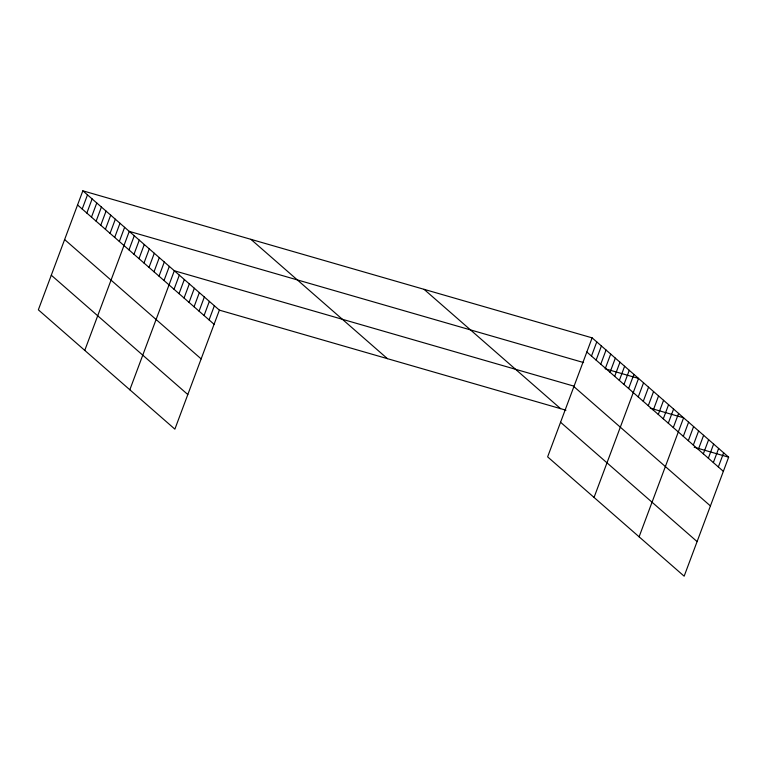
<?xml version="1.0" encoding="UTF-8"?>
<svg xmlns="http://www.w3.org/2000/svg" width="767" height="767" viewBox="0 0 767 767"><rect width="100%" height="100%" fill="white"/><g stroke="black" fill="none" stroke-linecap="round" stroke-linejoin="round"><path stroke-width="1.15" d="M82.846 190.81L38.35 309.82L174.876 429.146L219.372 310.136L82.846 190.81L592.124 337.854L728.65 457.18L684.154 576.19L547.628 456.864L592.124 337.854M82.203 209.007L87.486 194.866M86.844 213.063L92.126 198.921M91.484 217.119L96.767 202.977M96.124 221.184L101.417 207.032M100.765 225.239L106.057 211.098M105.405 229.295L110.697 215.153M110.055 233.35L115.338 219.209M114.695 237.406L119.978 223.264M119.336 241.461L124.618 227.32M84.763 350.385L129.268 231.375L583.601 362.561M128.981 249.898L134.273 235.757M133.985 254.27L139.278 240.129M138.99 258.652L144.282 244.5M143.995 263.023L149.287 248.882M149.009 267.395L154.292 253.254M154.014 271.777L159.296 257.635M159.018 276.149L164.301 262.007M164.023 280.53L169.315 266.379M129.824 389.77L174.32 270.761L573.706 386.079M174.032 289.274L179.325 275.132M179.037 293.656L184.329 279.504M184.042 298.027L189.334 283.886M189.056 302.399L194.339 288.258M194.061 306.781L199.343 292.63M199.065 311.153L204.348 297.011M204.07 315.525L209.353 301.383M209.075 319.906L214.367 305.755M591.482 356.061L596.764 341.909M596.122 360.116L601.414 345.965M600.762 364.172L606.055 350.03M605.403 368.227L610.695 354.086M610.043 372.283L615.335 358.141M614.693 376.338L619.976 362.197M619.333 380.403L624.616 366.252M623.974 384.459L629.266 370.308M628.614 388.514L633.906 374.373M594.051 497.438L638.547 378.428L605.144 368.783M638.259 396.942L643.551 382.8M643.264 401.323L648.556 387.182M648.278 405.695L653.561 391.553M653.283 410.077L658.565 395.925M658.287 414.448L663.57 400.307M663.292 418.82L668.584 404.679M668.297 423.202L673.589 409.051M673.301 427.574L678.594 413.432M639.103 536.814L683.598 417.804L650.205 408.159M683.311 436.327L688.603 422.176M688.325 440.699L693.608 426.557M693.33 445.071L698.612 430.929M698.334 449.452L703.617 435.301M703.339 453.824L708.631 439.683M708.344 458.196L713.636 444.055M713.348 462.578L718.641 448.436M718.353 466.95L723.645 452.808M219.372 310.136L565.969 410.211M694.173 447.228L728.65 457.18M586.841 351.995L723.358 471.331M573.898 386.606L710.424 505.932M424.065 289.332L560.591 408.658M560.572 422.262L697.088 541.588M250.905 239.333L387.431 358.659M77.553 204.952L214.079 324.278M64.62 239.553L201.146 358.889M51.293 275.209L187.81 394.535"/></g></svg>
